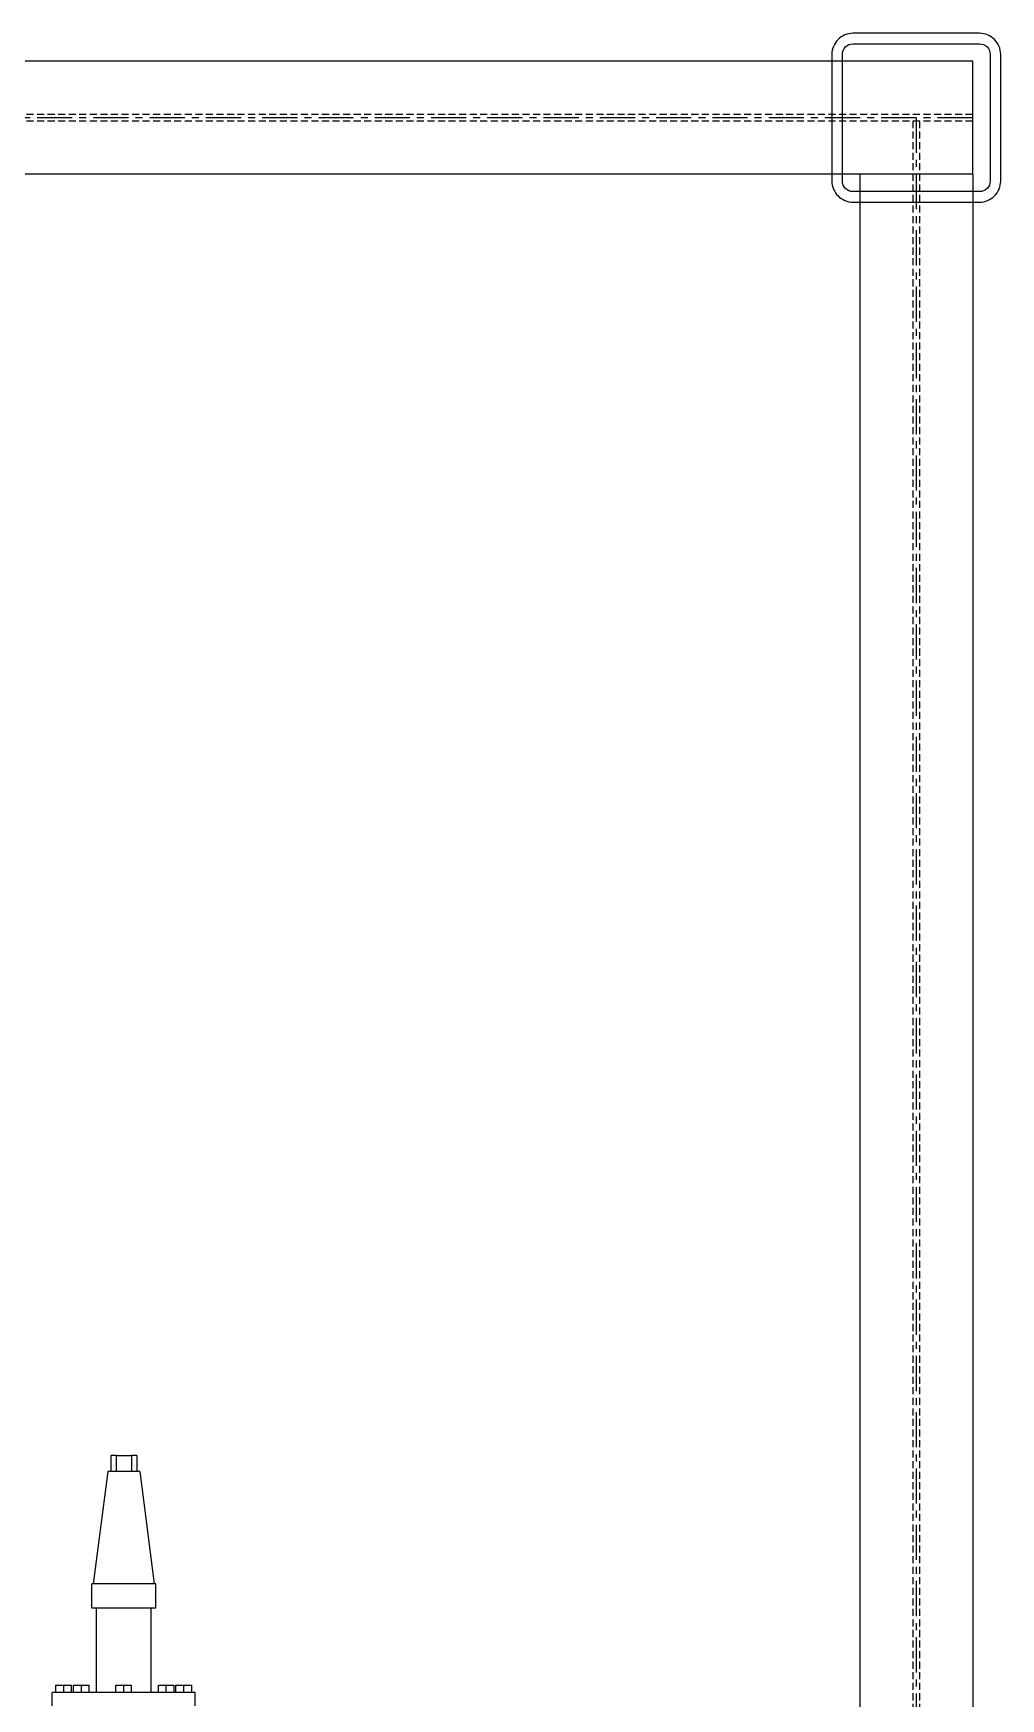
# Model space of a CAD drawing. Header units: inches. Extents: x -883 to 808, y -248 to 1051.
# Drawn here: x -245.5 to -211.2, y 944.8 to 1004 of the extents above; entities that cross this region are included whole.
import ezdxf

# ---------------------------------------------------------------- set-up
doc = ezdxf.new("R2010")
doc.units = ezdxf.units.IN
doc.header["$MEASUREMENT"] = 0
doc.linetypes.add('CENTER', pattern=[2, 1.25, -0.25, 0.25, -0.25])
doc.linetypes.add('HIDDEN', pattern=[0.375, 0.25, -0.125])
doc.layers.get('0').update_dxf_attribs({"linetype": 'CONTINUOUS'})
doc.layers.add('EQUIPMENT - COMPRESSORS', color=41, linetype='CONTINUOUS')
doc.layers.add('STRUCTUAL', color=8, linetype='CONTINUOUS')
doc.layers.add('S-COLS', color=8, linetype='CONTINUOUS', lineweight=25)

# ---------------------------------------------------------------- blocks, each defined once
blk = doc.blocks.new('A$C19403f96')
blk.add_lwpolyline([(0.75, 6, 0.414214), (0, 5.25), (0, 0.75, 0.414214), (0.75, 0), (5.25, 0, 0.414214), (6, 0.75), (6, 5.25, 0.414214), (5.25, 6)], format="xyb", close=True)
blk.add_lwpolyline([(0.375, 5.25, -0.414214), (0.75, 5.625), (5.25, 5.625, -0.414214), (5.625, 5.25), (5.625, 0.75, -0.414214), (5.25, 0.375), (0.75, 0.375, -0.414214), (0.375, 0.75), (0.375, 5.25)], format="xyb")
blk = doc.blocks.new('A$Cb802d3fd')
for p, q in [((8.426, 50.422), (8.172, 50.422)), ((8.172, 50.143), (8.172, 50.422)), ((8.426, 50.549), (8.426, 45.469)), ((8.898, 50.549), (8.426, 50.549)), ((8.426, 50.143), (8.172, 50.143)), ((8.172, 49.864), (8.172, 50.143)), ((8.426, 49.864), (8.172, 49.864)), ((8.426, 49.798), (8.172, 49.798)), ((8.172, 49.518), (8.172, 49.798)), ((4.571, 49.149), (4.571, 46.869)), ((5.426, 49.149), (4.571, 49.149)), ((5.426, 49.149), (5.426, 46.869)), ((8.426, 49.518), (8.172, 49.518)), ((8.172, 49.239), (8.172, 49.518)), ((8.426, 49.239), (8.172, 49.239)), ((0.57, 48.579), (4.571, 49.092)), ((0.57, 48.579), (0.57, 48.413)), ((8.426, 48.978), (5.426, 48.978)), ((0, 48.467), (0, 48.28)), ((0, 48.467), (0.57, 48.467)), ((0, 48.28), (0.57, 48.28)), ((0, 47.739), (0, 48.28)), ((0.57, 48.413), (0.57, 47.606)), ((8.426, 48.289), (8.172, 48.289)), ((8.172, 48.009), (8.172, 48.289)), ((8.426, 48.009), (8.172, 48.009)), ((8.172, 47.73), (8.172, 48.009)), ((0, 47.739), (0, 47.552)), ((0, 47.739), (0.57, 47.739)), ((0, 47.552), (0.57, 47.552)), ((0.57, 47.606), (0.57, 47.439)), ((0.57, 47.439), (4.571, 46.926)), ((8.426, 47.73), (8.172, 47.73)), ((5.426, 46.869), (4.571, 46.869)), ((8.426, 47.04), (5.426, 47.04)), ((8.426, 46.78), (8.172, 46.78)), ((8.172, 46.501), (8.172, 46.78)), ((8.426, 46.501), (8.172, 46.501)), ((8.172, 46.221), (8.172, 46.501)), ((8.426, 46.221), (8.172, 46.221)), ((8.426, 46.155), (8.172, 46.155)), ((8.172, 45.876), (8.172, 46.155)), ((8.426, 45.876), (8.172, 45.876)), ((8.172, 45.596), (8.172, 45.876)), ((8.426, 45.596), (8.172, 45.596)), ((8.898, 45.469), (8.426, 45.469))]:
    blk.add_line(p, q)

msp = doc.modelspace()

# ---------------------------------------------------------------- linework, layer by layer
at = {"layer": 'STRUCTUAL'}
for p, q in [((-212.15219, 1003.02525), (-702.16219, 1003.02525)), ((-212.15219, 999.01525), (-212.15219, 1003.02525)), ((-212.15219, 999.01525), (-702.16219, 999.01525)), ((-216.16219, 999.01525), (-216.16219, 614.39775)), ((-212.15219, 999.01525), (-212.15219, 614.39775))]:
    msp.add_line(p, q, dxfattribs=at)
at = {"layer": 'STRUCTUAL', "linetype": 'HIDDEN'}
for p, q in [((-212.15219, 1001.13775), (-702.16219, 1001.13775)), ((-212.15219, 1000.90275), (-702.16219, 1000.90275)), ((-214.27469, 1000.90275), (-214.27469, 614.39775)), ((-214.03969, 1000.90275), (-214.03969, 614.39775))]:
    msp.add_line(p, q, dxfattribs=at)
at = {"layer": 'STRUCTUAL', "linetype": 'CENTER'}
for p, q in [((-212.15219, 1001.02025), (-702.16219, 1001.02025)), ((-214.15719, 1001.02025), (-214.15719, 614.39775))]:
    msp.add_line(p, q, dxfattribs=at)

# ---------------------------------------------------------------- block references
at = {"layer": 'EQUIPMENT - COMPRESSORS', "rotation": 270}
msp.add_blockref('A$Cb802d3fd', (-290.33007, 953.48357), dxfattribs=at)
at = {"layer": 'S-COLS'}
msp.add_blockref('A$C19403f96', (-217.15719, 998.02025), dxfattribs=at)

doc.saveas('drawing.dxf')
